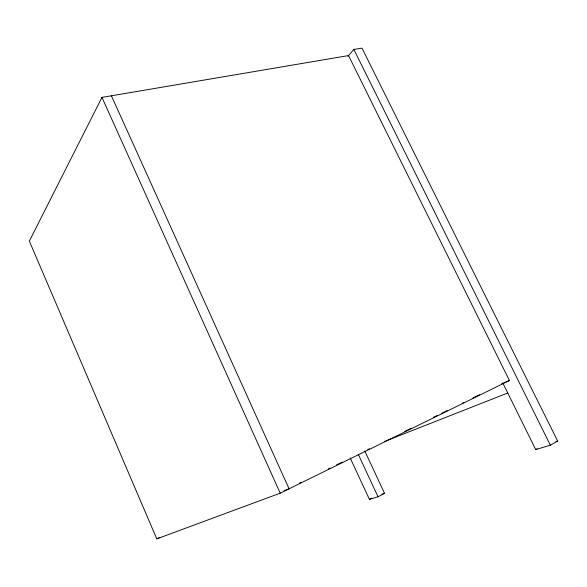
<?xml version="1.0" encoding="UTF-8"?>
<svg xmlns="http://www.w3.org/2000/svg" width="587" height="587" viewBox="0 0 587 587"><rect width="100%" height="100%" fill="white"/><g stroke="black" fill="none" stroke-linecap="round" stroke-linejoin="round"><path stroke-width="0.88" d="M101.955 97.391L29.35 241.118L156.78 538.873L280.226 493.168L509.428 380.523L348.531 55.574L101.955 97.391L280.226 493.168M347.937 56.249L353.866 49.469L361.974 48.127L557.65 441.035L550.364 445.195L535.711 449.583L502.846 383.04M535.711 449.583L537.156 448.762M350.145 457.867L369.414 499.39L378.043 496.8L384.544 493.337L364.762 450.955M369.414 499.39L371.828 498.099M299.641 483.035L301.285 482.228M328.375 468.925L330.019 468.118M336.586 464.889L342.338 462.072M367.785 449.576L369.428 448.769M404.737 431.43L411.304 428.202M433.47 417.32L437.579 415.303M441.681 413.292L447.426 410.467M462.204 403.21L463.847 402.403M472.88 397.971L479.447 394.743M501.614 383.861L503.257 383.054M156.78 538.873L159.958 537.347M504.028 382.739L509.428 380.523M384.478 441.475L507.762 392.989M284.042 490.695L289.09 488.817L111.398 95.791M381.939 494.122L384.544 493.337M555.918 441.556L557.65 441.035M353.866 49.469L550.364 445.195M358.312 454.411L378.043 496.8"/></g></svg>
